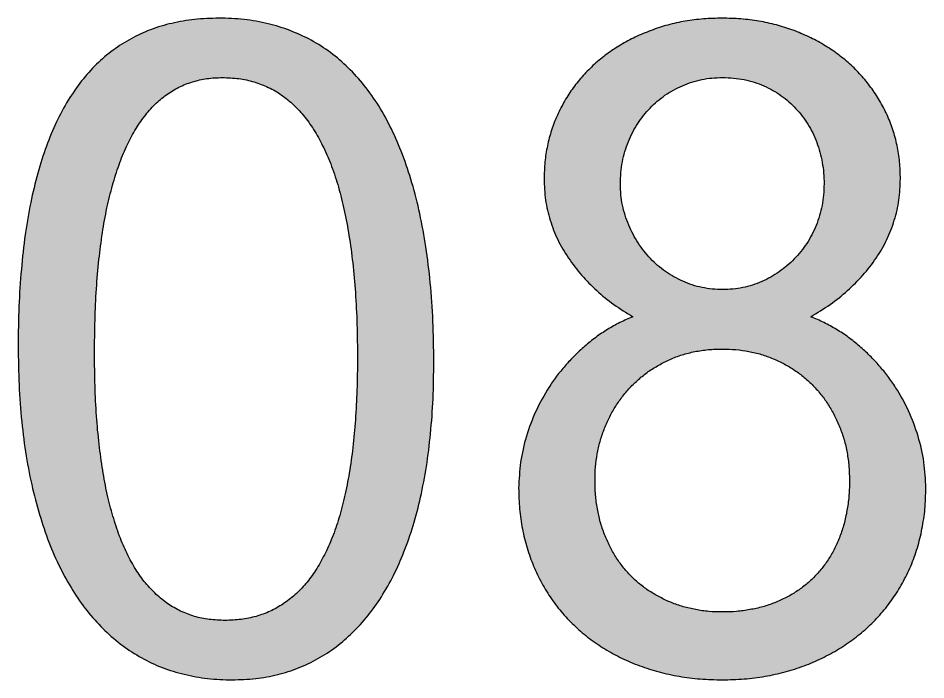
# Model space of a CAD drawing. Header units: millimetres. Extents: x 5 to 35, y 173 to 293.
# Drawn here: x 19.03 to 21.846, y 245.844 to 247.896 of the extents above; entities that cross this region are included whole.
import ezdxf

# ---------------------------------------------------------------- set-up
doc = ezdxf.new("R2010")
doc.units = ezdxf.units.MM

msp = doc.modelspace()

# ---------------------------------------------------------------- hatches: boundary and pattern name
at = {"linetype": 'Continuous'}
h = msp.add_hatch(color=7, dxfattribs=at)
edge = h.paths.add_edge_path(flags=0)
edge.add_spline(control_points=[(19.6942, 245.8437), (19.7185, 245.8444), (19.7659, 245.8459), (19.835, 245.8587), (19.9001, 245.8791), (19.9609, 245.9082), (20.0174, 245.9451), (20.0688, 245.99), (20.1162, 246.0418), (20.1585, 246.1015), (20.1964, 246.1682), (20.2286, 246.2426), (20.2572, 246.3236), (20.2798, 246.412), (20.298, 246.5071), (20.3103, 246.6091), (20.3184, 246.7176), (20.3192, 246.7922), (20.3196, 246.8305)], knot_values=[0, 0, 0, 0, 0.055605, 0.108515, 0.160195, 0.211263, 0.262242, 0.314055, 0.367118, 0.422649, 0.481083, 0.542452, 0.607922, 0.677304, 0.75106, 0.829451, 0.912157, 1, 1, 1, 1], weights=[1, 1, 1, 1, 1, 1, 1, 1, 1, 1, 1, 1, 1, 1, 1, 1, 1, 1, 1], degree=3, periodic=0)
edge.add_spline(control_points=[(20.3196, 246.8305), (20.319, 246.8726), (20.318, 246.9544), (20.3097, 247.0733), (20.2963, 247.1845), (20.2775, 247.2881), (20.2536, 247.384), (20.2239, 247.4717), (20.19, 247.5518), (20.1505, 247.6238), (20.1056, 247.6875), (20.0556, 247.7431), (20.0006, 247.7907), (19.9399, 247.8291), (19.8746, 247.8593), (19.8046, 247.8806), (19.7302, 247.8943), (19.6789, 247.8957), (19.6526, 247.8963)], knot_values=[0, 0, 0, 0, 0.089281, 0.173507, 0.252592, 0.326784, 0.396665, 0.462036, 0.523118, 0.580897, 0.635752, 0.688244, 0.739174, 0.789503, 0.840106, 0.891238, 0.944392, 1, 1, 1, 1], weights=[1, 1, 1, 1, 1, 1, 1, 1, 1, 1, 1, 1, 1, 1, 1, 1, 1, 1, 1], degree=3, periodic=0)
edge.add_spline(control_points=[(19.6526, 247.8963), (19.6275, 247.8956), (19.5785, 247.894), (19.5074, 247.8818), (19.4409, 247.8624), (19.3798, 247.8339), (19.3234, 247.7978), (19.2714, 247.754), (19.2255, 247.7014), (19.1833, 247.6418), (19.1477, 247.5734), (19.1158, 247.4977), (19.0892, 247.4138), (19.0679, 247.3221), (19.0504, 247.2226), (19.0391, 247.1152), (19.0314, 246.9998), (19.0305, 246.9202), (19.0301, 246.8791)], knot_values=[0, 0, 0, 0, 0.056007, 0.109312, 0.16036, 0.209856, 0.259193, 0.309278, 0.360796, 0.414547, 0.471693, 0.532366, 0.597504, 0.66755, 0.742309, 0.82256, 0.908303, 1, 1, 1, 1], weights=[1, 1, 1, 1, 1, 1, 1, 1, 1, 1, 1, 1, 1, 1, 1, 1, 1, 1, 1], degree=3, periodic=0)
edge.add_spline(control_points=[(19.0301, 246.8791), (19.0307, 246.8388), (19.0318, 246.7604), (19.04, 246.6463), (19.0537, 246.5392), (19.0733, 246.4391), (19.0985, 246.3466), (19.1277, 246.2611), (19.1632, 246.1834), (19.203, 246.113), (19.2478, 246.0503), (19.2981, 245.9962), (19.3525, 245.9489), (19.4125, 245.9108), (19.4767, 245.8801), (19.5457, 245.8597), (19.6185, 245.8457), (19.6686, 245.8444), (19.6942, 245.8437)], knot_values=[0, 0, 0, 0, 0.087599, 0.170324, 0.24843, 0.322211, 0.391652, 0.456653, 0.518505, 0.576806, 0.632279, 0.685399, 0.737157, 0.788469, 0.839503, 0.891231, 0.944516, 1, 1, 1, 1], weights=[1, 1, 1, 1, 1, 1, 1, 1, 1, 1, 1, 1, 1, 1, 1, 1, 1, 1, 1], degree=3, periodic=0)
edge = h.paths.add_edge_path(flags=0)
edge.add_spline(control_points=[(19.672, 246.0279), (19.6556, 246.0286), (19.6236, 246.0298), (19.577, 246.0393), (19.5338, 246.0561), (19.4937, 246.0788), (19.4574, 246.1087), (19.4237, 246.1443), (19.3936, 246.1869), (19.3667, 246.2358), (19.3432, 246.2913), (19.323, 246.353), (19.3051, 246.421), (19.2916, 246.4957), (19.2806, 246.5766), (19.2722, 246.664), (19.268, 246.7579), (19.2673, 246.8226), (19.267, 246.856)], knot_values=[0, 0, 0, 0, 0.0479, 0.093819, 0.13857, 0.183004, 0.228414, 0.275861, 0.326235, 0.380886, 0.438999, 0.502499, 0.570979, 0.644942, 0.724799, 0.810319, 0.901993, 1, 1, 1, 1], weights=[1, 1, 1, 1, 1, 1, 1, 1, 1, 1, 1, 1, 1, 1, 1, 1, 1, 1, 1], degree=3, periodic=0)
edge.add_spline(control_points=[(19.267, 246.856), (19.2673, 246.8906), (19.2679, 246.9575), (19.2723, 247.0546), (19.2801, 247.145), (19.2906, 247.2288), (19.3045, 247.3058), (19.3216, 247.3761), (19.3418, 247.4399), (19.3643, 247.4971), (19.3909, 247.5475), (19.4205, 247.5913), (19.4529, 247.629), (19.4892, 247.6593), (19.5282, 247.6834), (19.5708, 247.6996), (19.6162, 247.7105), (19.6476, 247.7116), (19.6637, 247.7121)], knot_values=[0, 0, 0, 0, 0.099291, 0.192366, 0.27936, 0.359988, 0.434866, 0.504236, 0.567903, 0.626941, 0.680867, 0.73135, 0.778528, 0.82327, 0.866579, 0.909742, 0.953799, 1, 1, 1, 1], weights=[1, 1, 1, 1, 1, 1, 1, 1, 1, 1, 1, 1, 1, 1, 1, 1, 1, 1, 1], degree=3, periodic=0)
edge.add_spline(control_points=[(19.6637, 247.7121), (19.6807, 247.7116), (19.7139, 247.7104), (19.7618, 247.6998), (19.8067, 247.6828), (19.8482, 247.6588), (19.8859, 247.6272), (19.9207, 247.5895), (19.952, 247.5447), (19.9793, 247.4931), (20.0042, 247.4352), (20.0253, 247.3702), (20.0426, 247.2983), (20.0575, 247.22), (20.0688, 247.1349), (20.0769, 247.043), (20.0819, 246.9442), (20.0824, 246.8761), (20.0827, 246.8408)], knot_values=[0, 0, 0, 0, 0.047257, 0.092753, 0.136685, 0.181007, 0.226218, 0.273699, 0.324331, 0.378368, 0.436765, 0.500538, 0.569256, 0.643398, 0.723484, 0.809325, 0.901455, 1, 1, 1, 1], weights=[1, 1, 1, 1, 1, 1, 1, 1, 1, 1, 1, 1, 1, 1, 1, 1, 1, 1, 1], degree=3, periodic=0)
edge.add_spline(control_points=[(20.0827, 246.8408), (20.0825, 246.8081), (20.0819, 246.7445), (20.0768, 246.6524), (20.0692, 246.5665), (20.0584, 246.4868), (20.0434, 246.4138), (20.0267, 246.3467), (20.0055, 246.2863), (19.9814, 246.232), (19.9544, 246.1838), (19.9237, 246.1422), (19.89, 246.1068), (19.8525, 246.0782), (19.8121, 246.0555), (19.7682, 246.0395), (19.721, 246.0298), (19.6886, 246.0285), (19.672, 246.0279)], knot_values=[0, 0, 0, 0, 0.096923, 0.187881, 0.272976, 0.351995, 0.425632, 0.493491, 0.556199, 0.614826, 0.668942, 0.719384, 0.767274, 0.813258, 0.858274, 0.904071, 0.95083, 1, 1, 1, 1], weights=[1, 1, 1, 1, 1, 1, 1, 1, 1, 1, 1, 1, 1, 1, 1, 1, 1, 1, 1], degree=3, periodic=0)
h = msp.add_hatch(color=7, dxfattribs=at)
edge = h.paths.add_edge_path(flags=0)
edge.add_spline(control_points=[(20.6617, 247.398), (20.6625, 247.376), (20.664, 247.3324), (20.6793, 247.2689), (20.7026, 247.2079), (20.7364, 247.1512), (20.777, 247.0981), (20.8246, 247.0502), (20.8775, 247.0064), (20.9171, 246.9825), (20.9372, 246.9703)], knot_values=[0, 0, 0, 0, 0.123614, 0.244589, 0.365393, 0.489394, 0.614729, 0.740088, 0.868291, 1, 1, 1, 1], weights=[1, 1, 1, 1, 1, 1, 1, 1, 1, 1, 1], degree=3, periodic=0)
edge.add_spline(control_points=[(20.9372, 246.9703), (20.9235, 246.9644), (20.8964, 246.9527), (20.858, 246.9309), (20.8215, 246.9067), (20.7877, 246.8791), (20.756, 246.8495), (20.7269, 246.8182), (20.6998, 246.7857), (20.6684, 246.7397), (20.6346, 246.6786), (20.6055, 246.6004), (20.5865, 246.5199), (20.584, 246.4655), (20.5827, 246.4387)], knot_values=[0, 0, 0, 0, 0.066143, 0.130949, 0.19539, 0.260268, 0.324386, 0.387644, 0.449867, 0.511954, 0.634716, 0.758867, 0.881046, 1, 1, 1, 1], weights=[1, 1, 1, 1, 1, 1, 1, 1, 1, 1, 1, 1, 1, 1, 1], degree=3, periodic=0)
edge.add_spline(control_points=[(20.5827, 246.4387), (20.5833, 246.417), (20.5843, 246.3746), (20.5931, 246.3122), (20.6081, 246.253), (20.628, 246.1965), (20.6537, 246.1437), (20.6837, 246.0946), (20.7185, 246.0493), (20.7582, 246.0083), (20.8018, 245.9709), (20.8503, 245.9386), (20.9024, 245.9099), (20.9587, 245.8863), (21.0183, 245.8673), (21.081, 245.8537), (21.1467, 245.8454), (21.1915, 245.8443), (21.2143, 245.8437)], knot_values=[0, 0, 0, 0, 0.066779, 0.130732, 0.193405, 0.25484, 0.314892, 0.373839, 0.431944, 0.490475, 0.549188, 0.608797, 0.669453, 0.73227, 0.796501, 0.861763, 0.929847, 1, 1, 1, 1], weights=[1, 1, 1, 1, 1, 1, 1, 1, 1, 1, 1, 1, 1, 1, 1, 1, 1, 1, 1], degree=3, periodic=0)
edge.add_spline(control_points=[(21.2143, 245.8437), (21.237, 245.8443), (21.2814, 245.8454), (21.3467, 245.8538), (21.409, 245.8673), (21.4682, 245.8862), (21.524, 245.9101), (21.5759, 245.9386), (21.6244, 245.971), (21.6684, 246.0083), (21.7084, 246.0493), (21.7437, 246.0946), (21.7741, 246.1437), (21.8002, 246.1965), (21.8209, 246.2528), (21.8348, 246.3123), (21.8445, 246.3745), (21.8454, 246.417), (21.8459, 246.4387)], knot_values=[0, 0, 0, 0, 0.069805, 0.137122, 0.202453, 0.266349, 0.328455, 0.389175, 0.448847, 0.507945, 0.566831, 0.625256, 0.684487, 0.744789, 0.806432, 0.86907, 0.933151, 1, 1, 1, 1], weights=[1, 1, 1, 1, 1, 1, 1, 1, 1, 1, 1, 1, 1, 1, 1, 1, 1, 1, 1], degree=3, periodic=0)
edge.add_spline(control_points=[(21.8459, 246.4387), (21.8447, 246.4655), (21.8421, 246.5199), (21.8232, 246.6004), (21.7941, 246.6786), (21.7602, 246.7397), (21.7288, 246.7858), (21.7017, 246.8182), (21.6726, 246.8497), (21.6405, 246.8791), (21.6063, 246.9067), (21.5693, 246.9311), (21.5302, 246.9527), (21.5025, 246.9644), (21.4886, 246.9703)], knot_values=[0, 0, 0, 0, 0.118528, 0.240268, 0.363974, 0.486295, 0.548159, 0.61016, 0.673191, 0.737523, 0.802641, 0.867354, 0.932989, 1, 1, 1, 1], weights=[1, 1, 1, 1, 1, 1, 1, 1, 1, 1, 1, 1, 1, 1, 1], degree=3, periodic=0)
edge.add_spline(control_points=[(21.4886, 246.9703), (21.5091, 246.9825), (21.5494, 247.0063), (21.6032, 247.0502), (21.6516, 247.098), (21.6927, 247.1509), (21.726, 247.2081), (21.7494, 247.2689), (21.7647, 247.3324), (21.7662, 247.376), (21.767, 247.398)], knot_values=[0, 0, 0, 0, 0.133088, 0.261934, 0.387833, 0.513097, 0.63618, 0.756464, 0.876918, 1, 1, 1, 1], weights=[1, 1, 1, 1, 1, 1, 1, 1, 1, 1, 1], degree=3, periodic=0)
edge.add_spline(control_points=[(21.767, 247.398), (21.7665, 247.4155), (21.7656, 247.4503), (21.7577, 247.5014), (21.7444, 247.5503), (21.7263, 247.5969), (21.7032, 247.6409), (21.676, 247.6821), (21.6449, 247.7202), (21.6099, 247.7553), (21.5708, 247.7867), (21.5286, 247.8151), (21.4827, 247.8392), (21.4338, 247.8598), (21.3821, 247.8763), (21.3279, 247.8877), (21.2718, 247.8949), (21.2337, 247.8958), (21.2143, 247.8963)], knot_values=[0, 0, 0, 0, 0.063417, 0.125501, 0.186009, 0.246022, 0.305791, 0.365088, 0.423832, 0.483323, 0.543842, 0.604512, 0.666724, 0.730605, 0.796029, 0.862325, 0.930156, 1, 1, 1, 1], weights=[1, 1, 1, 1, 1, 1, 1, 1, 1, 1, 1, 1, 1, 1, 1, 1, 1, 1, 1], degree=3, periodic=0)
edge.add_spline(control_points=[(21.2143, 247.8963), (21.1948, 247.8958), (21.1564, 247.8949), (21.0999, 247.8878), (21.0454, 247.876), (20.9937, 247.8588), (20.9445, 247.8386), (20.8989, 247.8136), (20.8563, 247.7858), (20.8175, 247.7539), (20.7825, 247.719), (20.7514, 247.6809), (20.7246, 247.6396), (20.702, 247.5956), (20.6837, 247.5491), (20.6712, 247.5003), (20.6629, 247.4498), (20.6621, 247.4154), (20.6617, 247.398)], knot_values=[0, 0, 0, 0, 0.070347, 0.138676, 0.205568, 0.271151, 0.335039, 0.397492, 0.45858, 0.518723, 0.578221, 0.636971, 0.696003, 0.755551, 0.815571, 0.875958, 0.93707, 1, 1, 1, 1], weights=[1, 1, 1, 1, 1, 1, 1, 1, 1, 1, 1, 1, 1, 1, 1, 1, 1, 1, 1], degree=3, periodic=0)
edge = h.paths.add_edge_path(flags=0)
edge.add_spline(control_points=[(21.2151, 247.0542), (21.2044, 247.0545), (21.1832, 247.0551), (21.1518, 247.0604), (21.1212, 247.0679), (21.0825, 247.0837), (21.037, 247.1084), (20.9903, 247.1494), (20.9519, 247.1983), (20.927, 247.2447), (20.9125, 247.2847), (20.904, 247.3162), (20.8996, 247.3489), (20.8989, 247.3711), (20.8985, 247.3824)], knot_values=[0, 0, 0, 0, 0.063512, 0.126081, 0.188209, 0.250273, 0.373331, 0.493818, 0.615995, 0.740413, 0.80447, 0.868377, 0.933239, 1, 1, 1, 1], weights=[1, 1, 1, 1, 1, 1, 1, 1, 1, 1, 1, 1, 1, 1, 1], degree=3, periodic=0)
edge.add_spline(control_points=[(20.8985, 247.3824), (20.8989, 247.394), (20.8995, 247.4169), (20.9041, 247.4505), (20.912, 247.4827), (20.9226, 247.5136), (20.9363, 247.5426), (20.9517, 247.57), (20.9702, 247.5948), (20.9902, 247.6179), (21.0125, 247.6388), (21.0365, 247.6577), (21.0629, 247.6735), (21.0908, 247.6871), (21.1201, 247.6982), (21.1506, 247.7067), (21.1825, 247.7111), (21.2042, 247.7118), (21.2151, 247.7121)], knot_values=[0, 0, 0, 0, 0.068709, 0.134712, 0.199534, 0.263627, 0.326846, 0.388339, 0.448416, 0.508498, 0.568472, 0.627746, 0.688261, 0.749291, 0.810625, 0.87252, 0.935324, 1, 1, 1, 1], weights=[1, 1, 1, 1, 1, 1, 1, 1, 1, 1, 1, 1, 1, 1, 1, 1, 1, 1, 1], degree=3, periodic=0)
edge.add_spline(control_points=[(21.2151, 247.7121), (21.2267, 247.7118), (21.2492, 247.7113), (21.2821, 247.7059), (21.3138, 247.6986), (21.3434, 247.6866), (21.3715, 247.673), (21.3972, 247.656), (21.4216, 247.6375), (21.4431, 247.6158), (21.4632, 247.5928), (21.4804, 247.5674), (21.4959, 247.5404), (21.5079, 247.5111), (21.518, 247.4806), (21.5247, 247.4488), (21.5296, 247.4159), (21.53, 247.3936), (21.5301, 247.3824)], knot_values=[0, 0, 0, 0, 0.067849, 0.132318, 0.196305, 0.258634, 0.319972, 0.379501, 0.439861, 0.499766, 0.559274, 0.619027, 0.680073, 0.74226, 0.805025, 0.868645, 0.933797, 1, 1, 1, 1], weights=[1, 1, 1, 1, 1, 1, 1, 1, 1, 1, 1, 1, 1, 1, 1, 1, 1, 1, 1], degree=3, periodic=0)
edge.add_spline(control_points=[(21.5301, 247.3824), (21.5298, 247.371), (21.5291, 247.3485), (21.5246, 247.3154), (21.5166, 247.2836), (21.5025, 247.2433), (21.4782, 247.1966), (21.4392, 247.1479), (21.3917, 247.1083), (21.3469, 247.0824), (21.3083, 247.0677), (21.2781, 247.0598), (21.2469, 247.0552), (21.2259, 247.0546), (21.2151, 247.0542)], knot_values=[0, 0, 0, 0, 0.067612, 0.133317, 0.197848, 0.261668, 0.386497, 0.508614, 0.629879, 0.751592, 0.813398, 0.874774, 0.936451, 1, 1, 1, 1], weights=[1, 1, 1, 1, 1, 1, 1, 1, 1, 1, 1, 1, 1, 1, 1], degree=3, periodic=0)
edge = h.paths.add_edge_path(flags=0)
edge.add_spline(control_points=[(21.6091, 246.4629), (21.6088, 246.4477), (21.6083, 246.4178), (21.6027, 246.3743), (21.5942, 246.3328), (21.5819, 246.2937), (21.5663, 246.2573), (21.5481, 246.2234), (21.5266, 246.1925), (21.5022, 246.1644), (21.4751, 246.1393), (21.4451, 246.1173), (21.4124, 246.0983), (21.3771, 246.0824), (21.3396, 246.0692), (21.2997, 246.0613), (21.2581, 246.0548), (21.2297, 246.0544), (21.2151, 246.0542)], knot_values=[0, 0, 0, 0, 0.071316, 0.139885, 0.205492, 0.269457, 0.331592, 0.390777, 0.449374, 0.507178, 0.564882, 0.622285, 0.680981, 0.741611, 0.803336, 0.86706, 0.931892, 1, 1, 1, 1], weights=[1, 1, 1, 1, 1, 1, 1, 1, 1, 1, 1, 1, 1, 1, 1, 1, 1, 1, 1], degree=3, periodic=0)
edge.add_spline(control_points=[(21.2151, 246.0542), (21.201, 246.0545), (21.1731, 246.0549), (21.1324, 246.061), (21.0934, 246.07), (21.0563, 246.0826), (21.0215, 246.0994), (20.9883, 246.118), (20.9582, 246.1405), (20.9305, 246.1656), (20.9058, 246.1939), (20.8833, 246.2246), (20.8646, 246.2586), (20.8485, 246.2951), (20.8352, 246.3338), (20.8264, 246.3751), (20.8202, 246.4182), (20.8198, 246.4478), (20.8196, 246.4629)], knot_values=[0, 0, 0, 0, 0.066353, 0.130716, 0.192861, 0.254136, 0.314608, 0.374012, 0.432463, 0.49079, 0.549167, 0.608658, 0.669181, 0.731142, 0.795672, 0.860955, 0.929144, 1, 1, 1, 1], weights=[1, 1, 1, 1, 1, 1, 1, 1, 1, 1, 1, 1, 1, 1, 1, 1, 1, 1, 1], degree=3, periodic=0)
edge.add_spline(control_points=[(20.8196, 246.4629), (20.8199, 246.4767), (20.8204, 246.504), (20.826, 246.544), (20.8346, 246.5828), (20.847, 246.6201), (20.8625, 246.6558), (20.8812, 246.6893), (20.9026, 246.7208), (20.9272, 246.7499), (20.9546, 246.7764), (20.9844, 246.8004), (21.0174, 246.8204), (21.0523, 246.8383), (21.0897, 246.8529), (21.1297, 246.8625), (21.1716, 246.8689), (21.2005, 246.8697), (21.2151, 246.87)], knot_values=[0, 0, 0, 0, 0.064869, 0.128947, 0.190744, 0.252851, 0.314386, 0.374447, 0.434135, 0.494387, 0.553977, 0.61441, 0.674666, 0.736409, 0.799605, 0.863745, 0.93057, 1, 1, 1, 1], weights=[1, 1, 1, 1, 1, 1, 1, 1, 1, 1, 1, 1, 1, 1, 1, 1, 1, 1, 1], degree=3, periodic=0)
edge.add_spline(control_points=[(21.2151, 246.87), (21.229, 246.8696), (21.2563, 246.8687), (21.2965, 246.8634), (21.3351, 246.8539), (21.3719, 246.8407), (21.4065, 246.8241), (21.4392, 246.8049), (21.4692, 246.7821), (21.4969, 246.7565), (21.522, 246.7282), (21.544, 246.6969), (21.5633, 246.6632), (21.5797, 246.627), (21.593, 246.5887), (21.6024, 246.5483), (21.6077, 246.5061), (21.6086, 246.4775), (21.6091, 246.4629)], knot_values=[0, 0, 0, 0, 0.06562, 0.129126, 0.191922, 0.253294, 0.313667, 0.373317, 0.432627, 0.491862, 0.551625, 0.611218, 0.672549, 0.735275, 0.799096, 0.864416, 0.93114, 1, 1, 1, 1], weights=[1, 1, 1, 1, 1, 1, 1, 1, 1, 1, 1, 1, 1, 1, 1, 1, 1, 1, 1], degree=3, periodic=0)

# ---------------------------------------------------------------- linework, layer by layer
at = {"color": 7, "linetype": 'Continuous', "lineweight": 25}
for points, knots in [([(19.6526, 247.8963), (19.6275, 247.8956), (19.5785, 247.894), (19.5074, 247.8818), (19.4409, 247.8624), (19.3798, 247.8339), (19.3234, 247.7978), (19.2714, 247.754), (19.2255, 247.7014), (19.1833, 247.6418), (19.1477, 247.5734), (19.1158, 247.4977), (19.0892, 247.4138), (19.0679, 247.3221), (19.0504, 247.2226), (19.0391, 247.1152), (19.0314, 246.9998), (19.0305, 246.9202), (19.0301, 246.8791)], [0, 0, 0, 0, 0.056007, 0.109312, 0.16036, 0.209856, 0.259193, 0.309278, 0.360796, 0.414547, 0.471693, 0.532366, 0.597504, 0.66755, 0.742309, 0.82256, 0.908303, 1, 1, 1, 1]), ([(20.3196, 246.8305), (20.319, 246.8726), (20.318, 246.9544), (20.3097, 247.0733), (20.2963, 247.1845), (20.2775, 247.2881), (20.2536, 247.384), (20.2239, 247.4717), (20.19, 247.5518), (20.1505, 247.6238), (20.1056, 247.6875), (20.0556, 247.7431), (20.0006, 247.7907), (19.9399, 247.8291), (19.8746, 247.8593), (19.8046, 247.8806), (19.7302, 247.8943), (19.6789, 247.8957), (19.6526, 247.8963)], [0, 0, 0, 0, 0.089281, 0.173507, 0.252592, 0.326784, 0.396665, 0.462036, 0.523118, 0.580897, 0.635752, 0.688244, 0.739174, 0.789503, 0.840106, 0.891238, 0.944392, 1, 1, 1, 1]), ([(21.2143, 247.8963), (21.1948, 247.8958), (21.1564, 247.8949), (21.0999, 247.8878), (21.0454, 247.876), (20.9937, 247.8588), (20.9445, 247.8386), (20.8989, 247.8136), (20.8563, 247.7858), (20.8175, 247.7539), (20.7825, 247.719), (20.7514, 247.6809), (20.7246, 247.6396), (20.702, 247.5956), (20.6837, 247.5491), (20.6712, 247.5003), (20.6629, 247.4498), (20.6621, 247.4154), (20.6617, 247.398)], [0, 0, 0, 0, 0.070347, 0.138676, 0.205568, 0.271151, 0.335039, 0.397492, 0.45858, 0.518723, 0.578221, 0.636971, 0.696003, 0.755551, 0.815571, 0.875958, 0.93707, 1, 1, 1, 1]), ([(21.767, 247.398), (21.7665, 247.4155), (21.7656, 247.4503), (21.7577, 247.5014), (21.7444, 247.5503), (21.7263, 247.5969), (21.7032, 247.6409), (21.676, 247.6821), (21.6449, 247.7202), (21.6099, 247.7553), (21.5708, 247.7867), (21.5286, 247.8151), (21.4827, 247.8392), (21.4338, 247.8598), (21.3821, 247.8763), (21.3279, 247.8877), (21.2718, 247.8949), (21.2337, 247.8958), (21.2143, 247.8963)], [0, 0, 0, 0, 0.063417, 0.125501, 0.186009, 0.246022, 0.305791, 0.365088, 0.423832, 0.483323, 0.543842, 0.604512, 0.666724, 0.730605, 0.796029, 0.862325, 0.930156, 1, 1, 1, 1]), ([(19.267, 246.856), (19.2673, 246.8906), (19.2679, 246.9575), (19.2723, 247.0546), (19.2801, 247.145), (19.2906, 247.2288), (19.3045, 247.3058), (19.3216, 247.3761), (19.3418, 247.4399), (19.3643, 247.4971), (19.3909, 247.5475), (19.4205, 247.5913), (19.4529, 247.629), (19.4892, 247.6593), (19.5282, 247.6834), (19.5708, 247.6996), (19.6162, 247.7105), (19.6476, 247.7116), (19.6637, 247.7121)], [0, 0, 0, 0, 0.099291, 0.192366, 0.27936, 0.359988, 0.434866, 0.504236, 0.567903, 0.626941, 0.680867, 0.73135, 0.778528, 0.82327, 0.866579, 0.909742, 0.953799, 1, 1, 1, 1]), ([(19.6637, 247.7121), (19.6807, 247.7116), (19.7139, 247.7104), (19.7618, 247.6998), (19.8067, 247.6828), (19.8482, 247.6588), (19.8859, 247.6272), (19.9207, 247.5895), (19.952, 247.5447), (19.9793, 247.4931), (20.0042, 247.4352), (20.0253, 247.3702), (20.0426, 247.2983), (20.0575, 247.22), (20.0688, 247.1349), (20.0769, 247.043), (20.0819, 246.9442), (20.0824, 246.8761), (20.0827, 246.8408)], [0, 0, 0, 0, 0.047257, 0.092753, 0.136685, 0.181007, 0.226218, 0.273699, 0.324331, 0.378368, 0.436765, 0.500538, 0.569256, 0.643398, 0.723484, 0.809325, 0.901455, 1, 1, 1, 1]), ([(20.8985, 247.3824), (20.8989, 247.394), (20.8995, 247.4169), (20.9041, 247.4505), (20.912, 247.4827), (20.9226, 247.5136), (20.9363, 247.5426), (20.9517, 247.57), (20.9702, 247.5948), (20.9902, 247.6179), (21.0125, 247.6388), (21.0365, 247.6577), (21.0629, 247.6735), (21.0908, 247.6871), (21.1201, 247.6982), (21.1506, 247.7067), (21.1825, 247.7111), (21.2042, 247.7118), (21.2151, 247.7121)], [0, 0, 0, 0, 0.068709, 0.134712, 0.199534, 0.263627, 0.326846, 0.388339, 0.448416, 0.508498, 0.568472, 0.627746, 0.688261, 0.749291, 0.810625, 0.87252, 0.935324, 1, 1, 1, 1]), ([(21.2151, 247.7121), (21.2267, 247.7118), (21.2492, 247.7113), (21.2821, 247.7059), (21.3138, 247.6986), (21.3434, 247.6866), (21.3715, 247.673), (21.3972, 247.656), (21.4216, 247.6375), (21.4431, 247.6158), (21.4632, 247.5928), (21.4804, 247.5674), (21.4959, 247.5404), (21.5079, 247.5111), (21.518, 247.4806), (21.5247, 247.4488), (21.5296, 247.4159), (21.53, 247.3936), (21.5301, 247.3824)], [0, 0, 0, 0, 0.067849, 0.132318, 0.196305, 0.258634, 0.319972, 0.379501, 0.439861, 0.499766, 0.559274, 0.619027, 0.680073, 0.74226, 0.805025, 0.868645, 0.933797, 1, 1, 1, 1]), ([(20.6617, 247.398), (20.6625, 247.376), (20.664, 247.3324), (20.6793, 247.2689), (20.7026, 247.2079), (20.7364, 247.1512), (20.777, 247.0981), (20.8246, 247.0502), (20.8775, 247.0064), (20.9171, 246.9825), (20.9372, 246.9703)], [0, 0, 0, 0, 0.123614, 0.244589, 0.365393, 0.489394, 0.614729, 0.740088, 0.868291, 1, 1, 1, 1]), ([(21.4886, 246.9703), (21.5091, 246.9825), (21.5494, 247.0063), (21.6032, 247.0502), (21.6516, 247.098), (21.6927, 247.1509), (21.726, 247.2081), (21.7494, 247.2689), (21.7647, 247.3324), (21.7662, 247.376), (21.767, 247.398)], [0, 0, 0, 0, 0.133088, 0.261934, 0.387833, 0.513097, 0.63618, 0.756464, 0.876918, 1, 1, 1, 1]), ([(21.2151, 247.0542), (21.2044, 247.0545), (21.1832, 247.0551), (21.1518, 247.0604), (21.1212, 247.0679), (21.0825, 247.0837), (21.037, 247.1084), (20.9903, 247.1494), (20.9519, 247.1983), (20.927, 247.2447), (20.9125, 247.2847), (20.904, 247.3162), (20.8996, 247.3489), (20.8989, 247.3711), (20.8985, 247.3824)], [0, 0, 0, 0, 0.063512, 0.126081, 0.188209, 0.250273, 0.373331, 0.493818, 0.615995, 0.740413, 0.80447, 0.868377, 0.933239, 1, 1, 1, 1]), ([(21.5301, 247.3824), (21.5298, 247.371), (21.5291, 247.3485), (21.5246, 247.3154), (21.5166, 247.2836), (21.5025, 247.2433), (21.4782, 247.1966), (21.4392, 247.1479), (21.3917, 247.1083), (21.3469, 247.0824), (21.3083, 247.0677), (21.2781, 247.0598), (21.2469, 247.0552), (21.2259, 247.0546), (21.2151, 247.0542)], [0, 0, 0, 0, 0.067612, 0.133317, 0.197848, 0.261668, 0.386497, 0.508614, 0.629879, 0.751592, 0.813398, 0.874774, 0.936451, 1, 1, 1, 1]), ([(20.9372, 246.9703), (20.9235, 246.9644), (20.8964, 246.9527), (20.858, 246.9309), (20.8215, 246.9067), (20.7877, 246.8791), (20.756, 246.8495), (20.7269, 246.8182), (20.6998, 246.7857), (20.6684, 246.7397), (20.6346, 246.6786), (20.6055, 246.6004), (20.5865, 246.5199), (20.584, 246.4655), (20.5827, 246.4387)], [0, 0, 0, 0, 0.066143, 0.130949, 0.19539, 0.260268, 0.324386, 0.387644, 0.449867, 0.511954, 0.634716, 0.758867, 0.881046, 1, 1, 1, 1]), ([(21.8459, 246.4387), (21.8447, 246.4655), (21.8421, 246.5199), (21.8232, 246.6004), (21.7941, 246.6786), (21.7602, 246.7397), (21.7288, 246.7858), (21.7017, 246.8182), (21.6726, 246.8497), (21.6405, 246.8791), (21.6063, 246.9067), (21.5693, 246.9311), (21.5302, 246.9527), (21.5025, 246.9644), (21.4886, 246.9703)], [0, 0, 0, 0, 0.118528, 0.240268, 0.363974, 0.486295, 0.548159, 0.61016, 0.673191, 0.737523, 0.802641, 0.867354, 0.932989, 1, 1, 1, 1]), ([(19.0301, 246.8791), (19.0307, 246.8388), (19.0318, 246.7604), (19.04, 246.6463), (19.0537, 246.5392), (19.0733, 246.4391), (19.0985, 246.3466), (19.1277, 246.2611), (19.1632, 246.1834), (19.203, 246.113), (19.2478, 246.0503), (19.2981, 245.9962), (19.3525, 245.9489), (19.4125, 245.9108), (19.4767, 245.8801), (19.5457, 245.8597), (19.6185, 245.8457), (19.6686, 245.8444), (19.6942, 245.8437)], [0, 0, 0, 0, 0.087599, 0.170324, 0.24843, 0.322211, 0.391652, 0.456653, 0.518505, 0.576806, 0.632279, 0.685399, 0.737157, 0.788469, 0.839503, 0.891231, 0.944516, 1, 1, 1, 1]), ([(20.8196, 246.4629), (20.8199, 246.4767), (20.8204, 246.504), (20.826, 246.544), (20.8346, 246.5828), (20.847, 246.6201), (20.8625, 246.6558), (20.8812, 246.6893), (20.9026, 246.7208), (20.9272, 246.7499), (20.9546, 246.7764), (20.9844, 246.8004), (21.0174, 246.8204), (21.0523, 246.8383), (21.0897, 246.8529), (21.1297, 246.8625), (21.1716, 246.8689), (21.2005, 246.8697), (21.2151, 246.87)], [0, 0, 0, 0, 0.064869, 0.128947, 0.190744, 0.252851, 0.314386, 0.374447, 0.434135, 0.494387, 0.553977, 0.61441, 0.674666, 0.736409, 0.799605, 0.863745, 0.93057, 1, 1, 1, 1]), ([(21.2151, 246.87), (21.229, 246.8696), (21.2563, 246.8687), (21.2965, 246.8634), (21.3351, 246.8539), (21.3719, 246.8407), (21.4065, 246.8241), (21.4392, 246.8049), (21.4692, 246.7821), (21.4969, 246.7565), (21.522, 246.7282), (21.544, 246.6969), (21.5633, 246.6632), (21.5797, 246.627), (21.593, 246.5887), (21.6024, 246.5483), (21.6077, 246.5061), (21.6086, 246.4775), (21.6091, 246.4629)], [0, 0, 0, 0, 0.06562, 0.129126, 0.191922, 0.253294, 0.313667, 0.373317, 0.432627, 0.491862, 0.551625, 0.611218, 0.672549, 0.735275, 0.799096, 0.864416, 0.93114, 1, 1, 1, 1]), ([(19.672, 246.0279), (19.6556, 246.0286), (19.6236, 246.0298), (19.577, 246.0393), (19.5338, 246.0561), (19.4937, 246.0788), (19.4574, 246.1087), (19.4237, 246.1443), (19.3936, 246.1869), (19.3667, 246.2358), (19.3432, 246.2913), (19.323, 246.353), (19.3051, 246.421), (19.2916, 246.4957), (19.2806, 246.5766), (19.2722, 246.664), (19.268, 246.7579), (19.2673, 246.8226), (19.267, 246.856)], [0, 0, 0, 0, 0.0479, 0.093819, 0.13857, 0.183004, 0.228414, 0.275861, 0.326235, 0.380886, 0.438999, 0.502499, 0.570979, 0.644942, 0.724799, 0.810319, 0.901993, 1, 1, 1, 1]), ([(20.0827, 246.8408), (20.0825, 246.8081), (20.0819, 246.7445), (20.0768, 246.6524), (20.0692, 246.5665), (20.0584, 246.4868), (20.0434, 246.4138), (20.0267, 246.3467), (20.0055, 246.2863), (19.9814, 246.232), (19.9544, 246.1838), (19.9237, 246.1422), (19.89, 246.1068), (19.8525, 246.0782), (19.8121, 246.0555), (19.7682, 246.0395), (19.721, 246.0298), (19.6886, 246.0285), (19.672, 246.0279)], [0, 0, 0, 0, 0.096923, 0.187881, 0.272976, 0.351995, 0.425632, 0.493491, 0.556199, 0.614826, 0.668942, 0.719384, 0.767274, 0.813258, 0.858274, 0.904071, 0.95083, 1, 1, 1, 1]), ([(19.6942, 245.8437), (19.7185, 245.8444), (19.7659, 245.8459), (19.835, 245.8587), (19.9001, 245.8791), (19.9609, 245.9082), (20.0174, 245.9451), (20.0688, 245.99), (20.1162, 246.0418), (20.1585, 246.1015), (20.1964, 246.1682), (20.2286, 246.2426), (20.2572, 246.3236), (20.2798, 246.412), (20.298, 246.5071), (20.3103, 246.6091), (20.3184, 246.7176), (20.3192, 246.7922), (20.3196, 246.8305)], [0, 0, 0, 0, 0.055605, 0.108515, 0.160195, 0.211263, 0.262242, 0.314055, 0.367118, 0.422649, 0.481083, 0.542452, 0.607922, 0.677304, 0.75106, 0.829451, 0.912157, 1, 1, 1, 1]), ([(20.5827, 246.4387), (20.5833, 246.417), (20.5843, 246.3746), (20.5931, 246.3122), (20.6081, 246.253), (20.628, 246.1965), (20.6537, 246.1437), (20.6837, 246.0946), (20.7185, 246.0493), (20.7582, 246.0083), (20.8018, 245.9709), (20.8503, 245.9386), (20.9024, 245.9099), (20.9587, 245.8863), (21.0183, 245.8673), (21.081, 245.8537), (21.1467, 245.8454), (21.1915, 245.8443), (21.2143, 245.8437)], [0, 0, 0, 0, 0.066779, 0.130732, 0.193405, 0.25484, 0.314892, 0.373839, 0.431944, 0.490475, 0.549188, 0.608797, 0.669453, 0.73227, 0.796501, 0.861763, 0.929847, 1, 1, 1, 1]), ([(21.2151, 246.0542), (21.201, 246.0545), (21.1731, 246.0549), (21.1324, 246.061), (21.0934, 246.07), (21.0563, 246.0826), (21.0215, 246.0994), (20.9883, 246.118), (20.9582, 246.1405), (20.9305, 246.1656), (20.9058, 246.1939), (20.8833, 246.2246), (20.8646, 246.2586), (20.8485, 246.2951), (20.8352, 246.3338), (20.8264, 246.3751), (20.8202, 246.4182), (20.8198, 246.4478), (20.8196, 246.4629)], [0, 0, 0, 0, 0.066353, 0.130716, 0.192861, 0.254136, 0.314608, 0.374012, 0.432463, 0.49079, 0.549167, 0.608658, 0.669181, 0.731142, 0.795672, 0.860955, 0.929144, 1, 1, 1, 1]), ([(21.2143, 245.8437), (21.237, 245.8443), (21.2814, 245.8454), (21.3467, 245.8538), (21.409, 245.8673), (21.4682, 245.8862), (21.524, 245.9101), (21.5759, 245.9386), (21.6244, 245.971), (21.6684, 246.0083), (21.7084, 246.0493), (21.7437, 246.0946), (21.7741, 246.1437), (21.8002, 246.1965), (21.8209, 246.2528), (21.8348, 246.3123), (21.8445, 246.3745), (21.8454, 246.417), (21.8459, 246.4387)], [0, 0, 0, 0, 0.069805, 0.137122, 0.202453, 0.266349, 0.328455, 0.389175, 0.448847, 0.507945, 0.566831, 0.625256, 0.684487, 0.744789, 0.806432, 0.86907, 0.933151, 1, 1, 1, 1]), ([(21.6091, 246.4629), (21.6088, 246.4477), (21.6083, 246.4178), (21.6027, 246.3743), (21.5942, 246.3328), (21.5819, 246.2937), (21.5663, 246.2573), (21.5481, 246.2234), (21.5266, 246.1925), (21.5022, 246.1644), (21.4751, 246.1393), (21.4451, 246.1173), (21.4124, 246.0983), (21.3771, 246.0824), (21.3396, 246.0692), (21.2997, 246.0613), (21.2581, 246.0548), (21.2297, 246.0544), (21.2151, 246.0542)], [0, 0, 0, 0, 0.071316, 0.139885, 0.205492, 0.269457, 0.331592, 0.390777, 0.449374, 0.507178, 0.564882, 0.622285, 0.680981, 0.741611, 0.803336, 0.86706, 0.931892, 1, 1, 1, 1])]:
    msp.add_open_spline(points, degree=3, knots=knots, dxfattribs=at)

doc.saveas('drawing.dxf')
